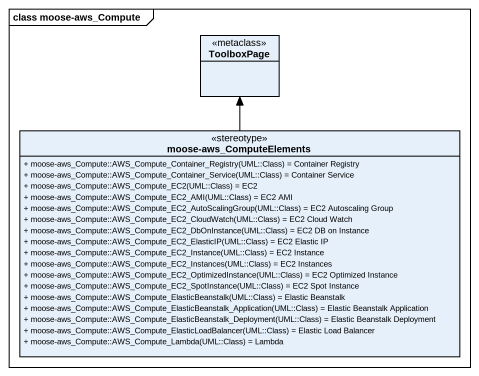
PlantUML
@startuml
mainframe class moose-aws_Compute
hide circle
hide empty members
skinparam classAttributeIconSize 0
class ToolboxPage <<metaclass>>
class "moose-aws_ComputeElements" as moose_aws_ComputeElements <<stereotype>> {
  {field} + moose-aws_Compute::AWS_Compute_Container_Registry(UML::Class) = Container Registry
  {field} + moose-aws_Compute::AWS_Compute_Container_Service(UML::Class) = Container Service
  {field} + moose-aws_Compute::AWS_Compute_EC2(UML::Class) = EC2
  {field} + moose-aws_Compute::AWS_Compute_EC2_AMI(UML::Class) = EC2 AMI
  {field} + moose-aws_Compute::AWS_Compute_EC2_AutoScalingGroup(UML::Class) = EC2 Autoscaling Group
  {field} + moose-aws_Compute::AWS_Compute_EC2_CloudWatch(UML::Class) = EC2 Cloud Watch
  {field} + moose-aws_Compute::AWS_Compute_EC2_DbOnInstance(UML::Class) = EC2 DB on Instance
  {field} + moose-aws_Compute::AWS_Compute_EC2_ElasticIP(UML::Class) = EC2 Elastic IP
  {field} + moose-aws_Compute::AWS_Compute_EC2_Instance(UML::Class) = EC2 Instance
  {field} + moose-aws_Compute::AWS_Compute_EC2_Instances(UML::Class) = EC2 Instances
  {field} + moose-aws_Compute::AWS_Compute_EC2_OptimizedInstance(UML::Class) = EC2 Optimized Instance
  {field} + moose-aws_Compute::AWS_Compute_EC2_SpotInstance(UML::Class) = EC2 Spot Instance
  {field} + moose-aws_Compute::AWS_Compute_ElasticBeanstalk(UML::Class) = Elastic Beanstalk
  {field} + moose-aws_Compute::AWS_Compute_ElasticBeanstalk_Application(UML::Class) = Elastic Beanstalk Application
  {field} + moose-aws_Compute::AWS_Compute_ElasticBeanstalk_Deployment(UML::Class) = Elastic Beanstalk Deployment
  {field} + moose-aws_Compute::AWS_Compute_ElasticLoadBalancer(UML::Class) = Elastic Load Balancer
  {field} + moose-aws_Compute::AWS_Compute_Lambda(UML::Class) = Lambda
}
moose_aws_ComputeElements -up-> ToolboxPage
@enduml
